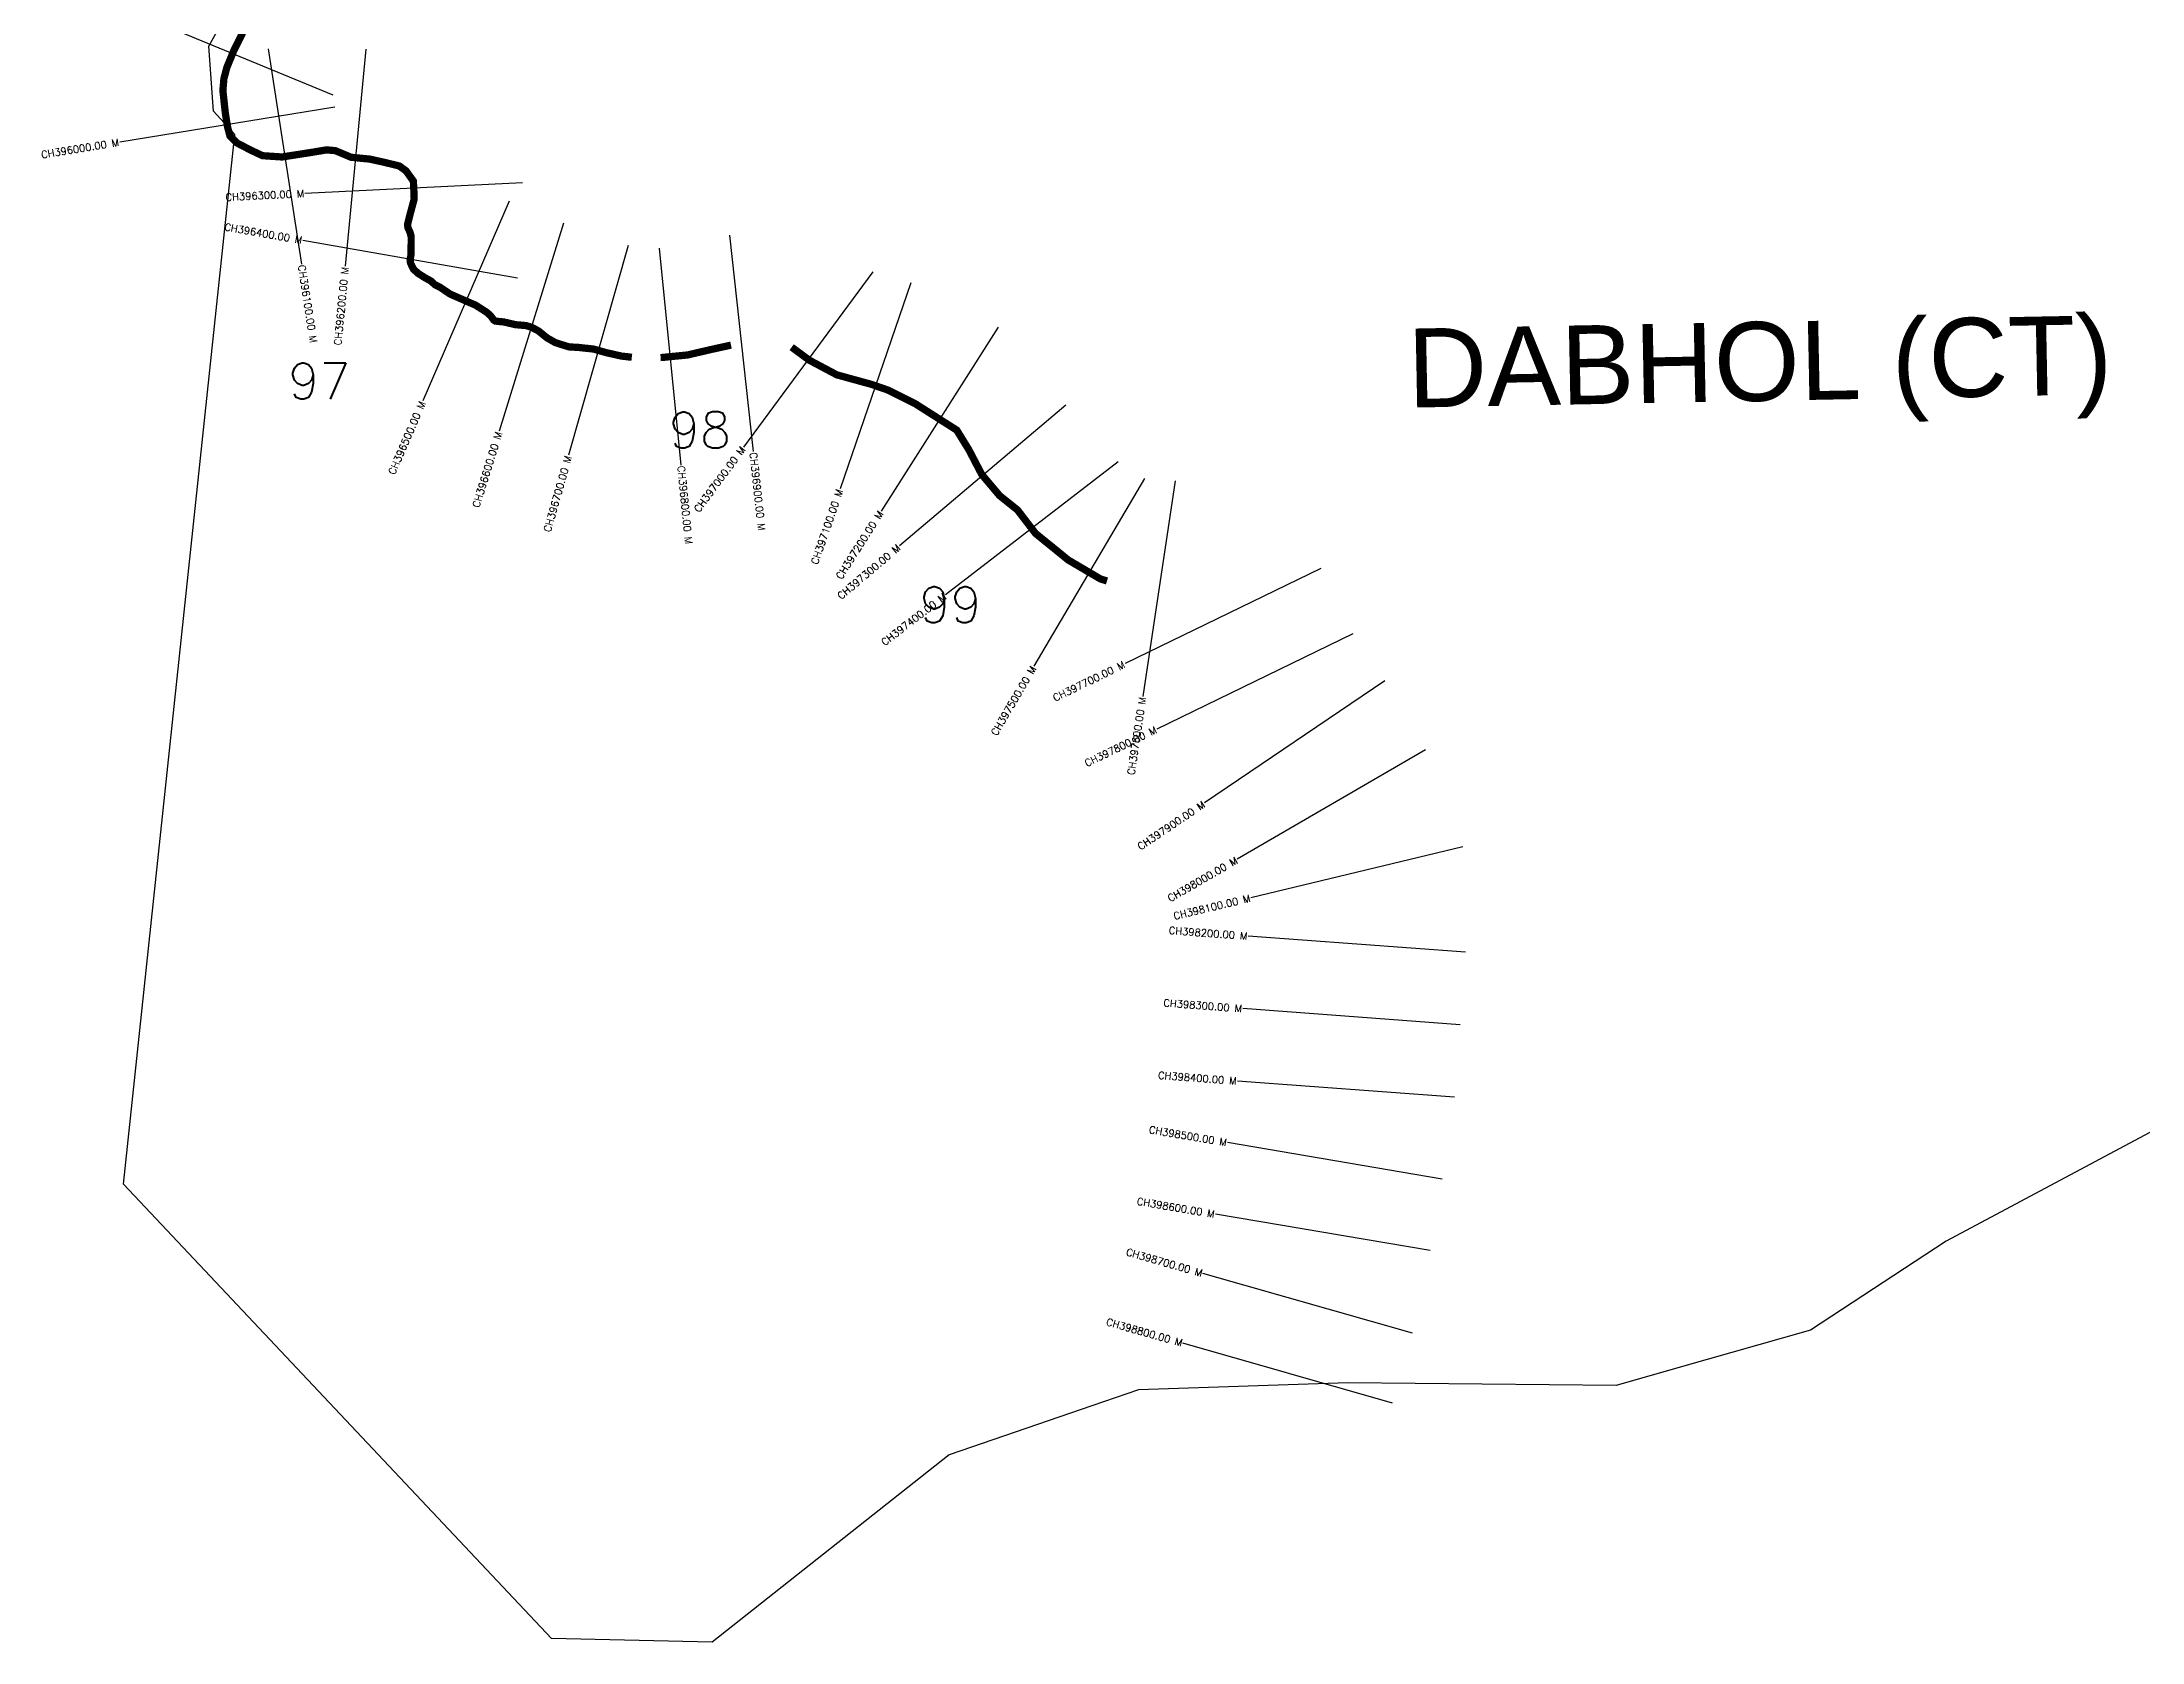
# Model space of a CAD drawing. Header units: metres. Extents: x 303676 to 308665, y 1944228 to 1947942.
# Drawn here: x 303676 to 306568, y 1944228 to 1946432 of the extents above; entities that cross this region are included whole.
import ezdxf
from ezdxf.enums import TextEntityAlignment as Align

# ---------------------------------------------------------------- set-up
doc = ezdxf.new("R2010")
doc.units = ezdxf.units.M
doc.header["$MEASUREMENT"] = 0
for name, color, linetype in [('CS', 134, 'Continuous'), ('CSMark', 6, 'Continuous'), ('UNPROTECTED', 10, 'Continuous'), ('VILLAGE NAME', 250, 'Continuous')]:
    doc.layers.add(name, color=color, linetype=linetype)
doc.styles.get("Standard").update_dxf_attribs({"font": 'simplex.shx'})

msp = doc.modelspace()

# ---------------------------------------------------------------- linework, layer by layer
at = {"color": 6, "flags": 128}
msp.add_lwpolyline([(306605.6, 1944944), (306298.4, 1944780.2), (306111.6, 1944657.7), (305932.2, 1944606.7), (305843.9, 1944581.6), (305474.9, 1944585), (305186.4, 1944575.7), (305138.1, 1944559.2), (304925.5, 1944486.2), (304599, 1944228.3), (304377.7, 1944233.1), (303788.4, 1944858.7), (303941.7, 1946304.1), (303912.7, 1946336.3), (303906.1, 1946425.6), (303976.7, 1946553.6)], dxfattribs=at)
at = {"layer": 'CS'}
for p, q in [((304077.4, 1946358.3), (303799.9, 1946472.5)), ((303987.8, 1946422.1), (304033.6, 1946125.6)), ((304122.4, 1946421.5), (304093.8, 1946122.9)), ((304079.4, 1946342), (303783.3, 1946293.8)), ((304338, 1946237.5), (304038.4, 1946223)), ((304319.8, 1946212.5), (304200.8, 1945937.2)), ((304394.4, 1946182.1), (304305.8, 1945895.5)), ((304623.1, 1946165.7), (304655.6, 1945867.5)), ((304331.1, 1946106.5), (304035.6, 1946158.3)), ((304483.4, 1946151.1), (304401.5, 1945862.5)), ((304526.3, 1946147.5), (304556.2, 1945848.9)), ((304820.5, 1946115.1), (304642.3, 1945873.8)), ((304872.6, 1946100), (304775.2, 1945816.3)), ((304992.8, 1946038.7), (304831.8, 1945785.5)), ((305086, 1945931.5), (304857, 1945737.6)), ((305158, 1945853.2), (304920.4, 1945670.1)), ((305194.3, 1945830.6), (305042.2, 1945572)), ((305236.7, 1945827.1), (305192, 1945530.5)), ((305437.4, 1945706.6), (305167.6, 1945575.5)), ((305481.1, 1945616.7), (305211.3, 1945485.5)), ((305525.5, 1945551.7), (305277, 1945383.7)), ((305581.6, 1945456.7), (305322.1, 1945306.2)), ((305632.7, 1945323.2), (305341, 1945253.2)), ((305636.3, 1945178), (305337.1, 1945200.2)), ((305628.9, 1945078.2), (305329.7, 1945100.5)), ((305621.4, 1944978.5), (305322.3, 1945000.7)), ((305604.5, 1944865.8), (305308.7, 1944915.9)), ((305587.8, 1944767.2), (305292, 1944817.3)), ((305563.4, 1944653.4), (305274.9, 1944735.8)), ((305535.9, 1944557.2), (305247.4, 1944639.7))]:
    msp.add_line(p, q, dxfattribs=at)
at = {"layer": 'UNPROTECTED', "const_width": 10, "flags": 128}
for points in [[(303952.6, 1946444.1), (303940.8, 1946420.6), (303931, 1946396.8), (303926.8, 1946381), (303925.4, 1946364.8), (303928.8, 1946333.4), (303931.9, 1946314.3), (303935.2, 1946302.1), (303944.8, 1946292.5), (303963, 1946283), (303979.9, 1946275), (304006.8, 1946273.2), (304049.9, 1946279.9), (304068.1, 1946283), (304080.3, 1946281.9), (304101.9, 1946272.8), (304127.4, 1946270.3), (304148.3, 1946265.7), (304168.3, 1946260.8), (304177.6, 1946254.1), (304187.7, 1946240), (304188.4, 1946226.3), (304188.8, 1946215.2), (304183.3, 1946194.7), (304179.7, 1946180.3), (304180.1, 1946176.1), (304182.8, 1946170.2), (304184.6, 1946164.4), (304184.7, 1946157.5), (304184.5, 1946146.6), (304184.3, 1946137.8), (304183.2, 1946131.6), (304183.7, 1946127.3), (304187.9, 1946118.6), (304194.1, 1946113), (304203.2, 1946107.2), (304212.2, 1946102.2), (304217.5, 1946097.2), (304224.4, 1946093.8), (304230.1, 1946090), (304238.5, 1946084.3), (304253.9, 1946077.6), (304273.3, 1946069.2), (304288.6, 1946059.4), (304293.9, 1946054.7), (304298.3, 1946048.8), (304300.7, 1946047.2), (304312.4, 1946046), (304328.2, 1946042.3), (304343, 1946041), (304350.4, 1946038.7), (304359.9, 1946033.7), (304372, 1946023.9), (304383, 1946017.7), (304389, 1946015.7), (304402, 1946011.7), (304415.5, 1946010.9), (304435.8, 1946008.7), (304453.9, 1946003.6), (304474.4, 1945999), (304488.5, 1945997.4)], [(304528.1, 1945997), (304530.1, 1945997.1), (304565.4, 1946000.6), (304598.1, 1946008.2), (304625.1, 1946014.1)], [(304708.6, 1946011.3), (304733, 1945993.3), (304770.8, 1945973.2), (304817.7, 1945960.3), (304841.6, 1945952.1), (304878.5, 1945933.6), (304935.9, 1945897.1), (304952.6, 1945870), (304970.5, 1945835.8), (304995, 1945806.8), (305019.5, 1945787.2), (305044.4, 1945754.8), (305089.5, 1945718.2), (305133.7, 1945692.2), (305142.8, 1945689.3)]]:
    msp.add_lwpolyline(points, dxfattribs=at)

# ---------------------------------------------------------------- texts
at = {"char_height": 50, "attachment_point": 1}
for s, insert in [('97', (304015.5, 1945989.7)), ('98', (304539.5, 1945922.2)), ('99', (304884.5, 1945681.7))]:
    msp.add_mtext_dynamic_manual_height_columns(s, width=70.183, gutter_width=1, heights=[0], dxfattribs=dict(at, insert=insert))
at = {"layer": 'CSMark'}
for s, rotation, p in [('CH396000.00 M', 9.2512, (303782.3, 1946293.6)), ('CH396300.00 M', 2.7704, (304037.4, 1946223)), ('CH396400.00 M', 350.0515, (304034.6, 1946158.5)), ('CH396200.00 M', 84.5391, (304093.7, 1946121.9)), ('CH396500.00 M', 66.6269, (304200.4, 1945936.2)), ('CH396600.00 M', 72.8123, (304305.5, 1945894.5)), ('CH397000.00 M', 53.5472, (304641.7, 1945873)), ('CH396700.00 M', 74.1767, (304401.3, 1945861.5)), ('CH397100.00 M', 71.0578, (304774.9, 1945815.3)), ('CH397200.00 M', 57.5542, (304831.3, 1945784.7)), ('CH397300.00 M', 40.2577, (304856.3, 1945737)), ('CH397400.00 M', 37.628, (304919.6, 1945669.5)), ('CH397500.00 M', 59.542, (305041.7, 1945571.2)), ('CH397700.00 M', 25.929, (305166.7, 1945575)), ('CH397600.00 M', 81.4234, (305191.8, 1945529.5)), ('CH397800.00 M', 25.929, (305210.4, 1945485.1)), ('CH397900.00 M', 34.0649, (305276.2, 1945383.1)), ('CH398000.00 M', 30.1235, (305321.3, 1945305.7)), ('CH398100.00 M', 13.5089, (305340, 1945252.9)), ('CH398200.00 M', 355.7493, (305336.1, 1945200.3)), ('CH398300.00 M', 355.7493, (305328.7, 1945100.5)), ('CH398400.00 M', 355.7493, (305321.3, 1945000.8)), ('CH398500.00 M', 350.3954, (305307.7, 1944916)), ('CH398600.00 M', 350.3954, (305291, 1944817.4)), ('CH398700.00 M', 344.0454, (305273.9, 1944736.1)), ('CH398800.00 M', 344.0454, (305246.5, 1944639.9))]:
    msp.add_text(s, height=10, rotation=rotation, dxfattribs=at).set_placement(p, align=Align.MIDDLE_RIGHT)
for s, rotation, p in [('CH396100.00 M', 278.7851, (304033.8, 1946124.6)), ('CH396800.00 M', 275.7123, (304556.3, 1945848)), ('CH396900.00 M', 276.2221, (304655.7, 1945866.5))]:
    msp.add_text(s, height=10, rotation=rotation, dxfattribs=at).set_placement(p, align=Align.MIDDLE_LEFT)
at = {"layer": 'VILLAGE NAME', "insert": (305555.4, 1946036.7), "char_height": 108.748, "attachment_point": 1, "rotation": 1.1028}
msp.add_mtext_dynamic_manual_height_columns('{\\fArial|b0|i0|c0|p34;DABHOL (CT)}', width=1571.314, gutter_width=543.7, heights=[0], dxfattribs=at)

doc.saveas('drawing.dxf')
